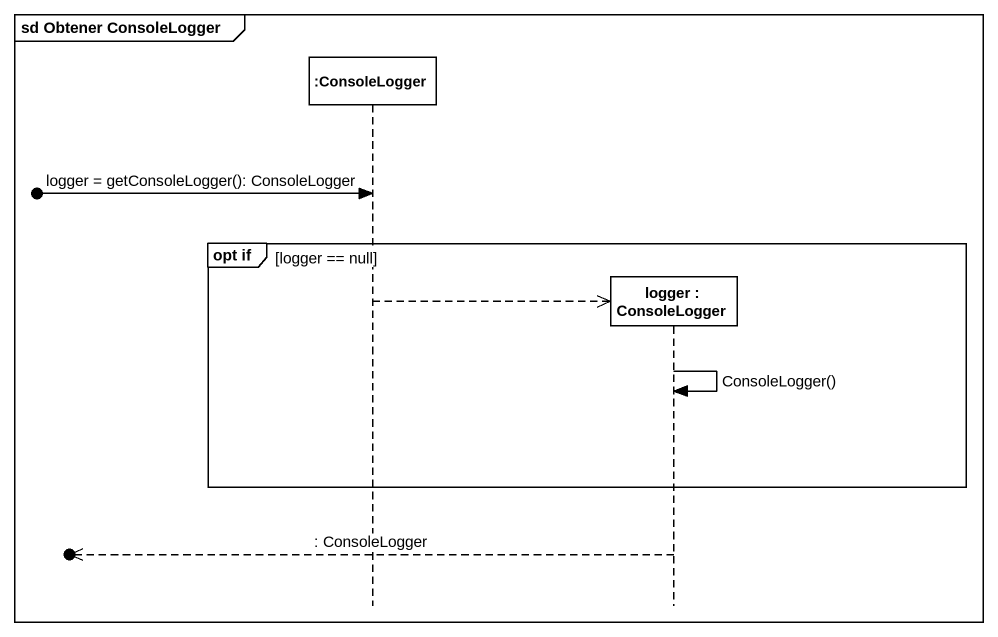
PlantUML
@startuml
mainframe sd Obtener ConsoleLogger
hide footbox
participant ":ConsoleLogger" as ConsoleLogger
participant "logger : ConsoleLogger" as logger

[o-> ConsoleLogger : logger = getConsoleLogger(): ConsoleLogger
group opt if [logger == null]
  ConsoleLogger -->> logger **
  logger -> logger : ConsoleLogger()
end
[o<<-- logger : : ConsoleLogger
@enduml
